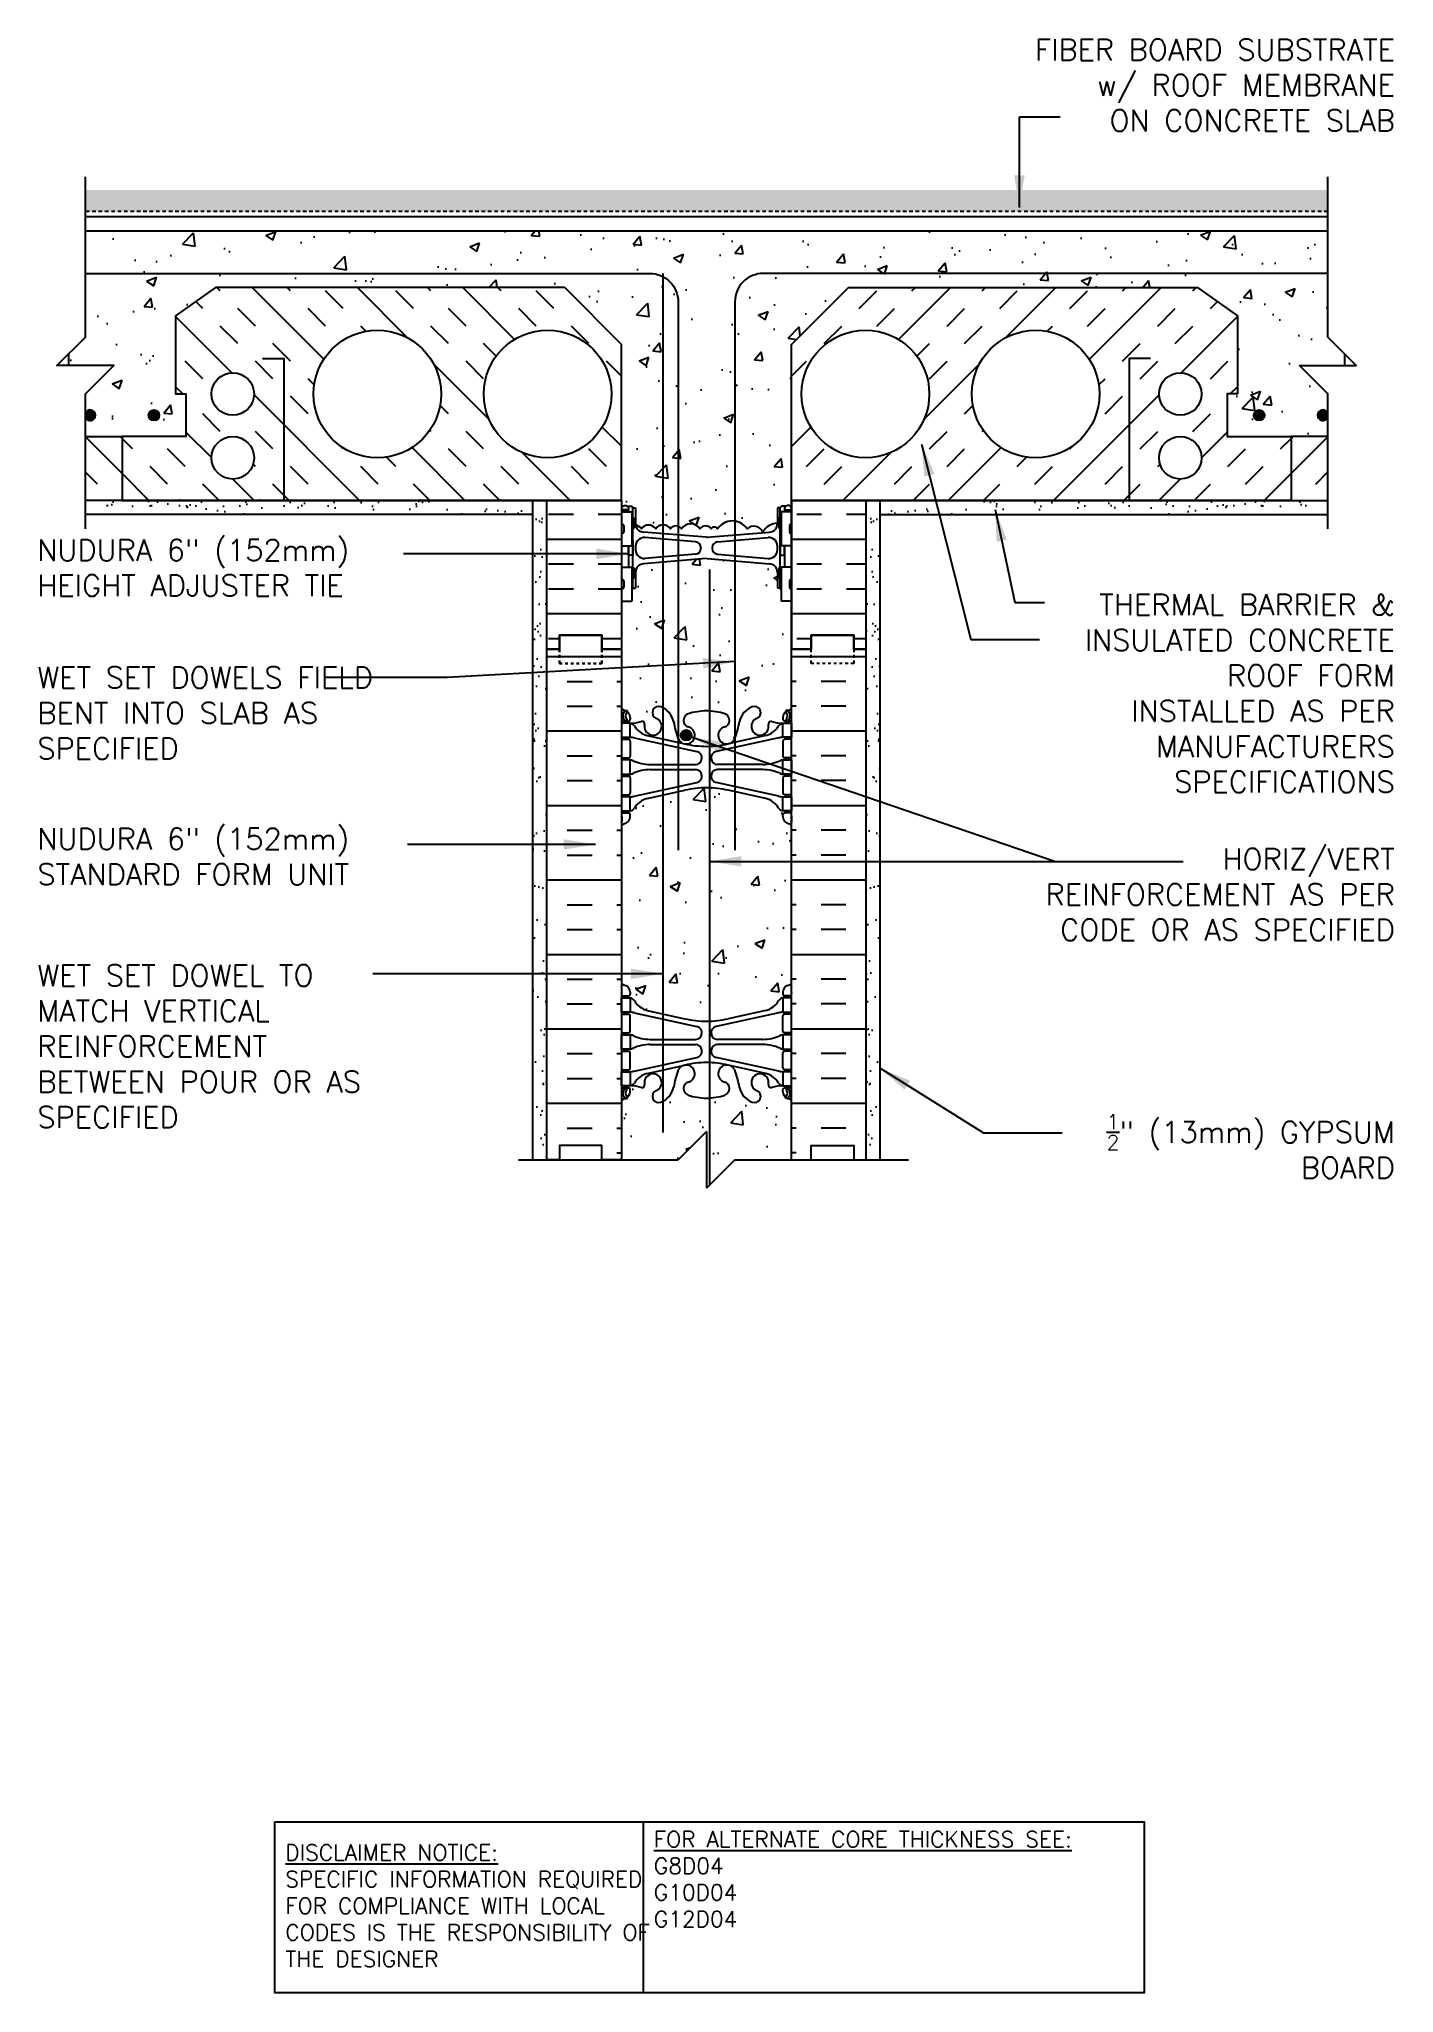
# Model space of a CAD drawing. Header units: inches. Extents: x 179.8 to 227.5, y 17 to 85.9.
import ezdxf

# ---------------------------------------------------------------- set-up
doc = ezdxf.new("R2010")
doc.units = ezdxf.units.IN
doc.header["$LTSCALE"] = 0.5
doc.header["$MEASUREMENT"] = 0
doc.linetypes.add('DASHED2', pattern=[0.375, 0.25, -0.125])
for name, color, linetype in [('HATCH', 12, 'Continuous'), ('line25', 2, 'Continuous'), ('LINE3', 3, 'Continuous'), ('LINE50', 5, 'Continuous'), ('LINE9', 9, 'Continuous'), ('TEXT', 4, 'Continuous'), ('Web_Edge', 9, 'Continuous')]:
    doc.layers.add(name, color=color, linetype=linetype)
doc.styles.add('DIM', font='romans.shx', dxfattribs={"width": 0.7})
doc.styles.add('ROMANS', font='romans.shx', dxfattribs={"height": 0.75})
doc.styles.get("Standard").update_dxf_attribs({"font": 'romans.shx', "height": 0.75})
doc.linetypes.add('STEEL', pattern='A,0.5,-0.2,["X",Standard,S=0.1,R=0,X=-0.1,Y=-0.05],-0.1', length=0.8)
doc.dimstyles.new('ext_12', dxfattribs={"dimscale": 12, "dimtxt": 0.09375, "dimasz": 0.09375, "dimexe": 0.09375, "dimexo": 0.0625, "dimgap": 0.0625, "dimtad": 1, "dimdec": 1, "dimzin": 3, "dimdsep": 46, "dimlunit": 4, "dimtxsty": 'DIM', "dimcen": 0.09, "dimdle": 0.09375, "dimclrt": 4, "dimadec": 0, "dimazin": 0, "dimtfac": 1, "dimtdec": 1, "dimtmove": 2, "dimatfit": 3, "dimfxl": 1, "dimfrac": 2, "dimtolj": 1, "dimtzin": 0, "dimarcsym": 0})
pattern_1 = [(45, (-70.339, -0.9595), (-1.856155, 1.856155), []), (45, (-70.9577, -0.3408), (-1.856155, 1.856155), [0.875, -0.875]), (45, (-71.5765, 0.278), (-1.856155, 1.856155), [0.875, -0.875])]
pattern_2 = [(135, (476.977, -0.9595), (1.856155, 1.856155), []), (135, (477.5957, -0.3408), (1.856155, 1.856155), [0.875, -0.875]), (135, (478.2144, 0.278), (1.856155, 1.856155), [0.875, -0.875])]

msp = doc.modelspace()

# ---------------------------------------------------------------- hatches: boundary and pattern name
at = {"layer": 'HATCH'}
h = msp.add_hatch(dxfattribs=at)
h.set_pattern_fill('GRAVEL', color=256, style=0)
h.set_pattern_definition([(228.0128, (0.72, 1), (-7.999998232, -9.000001342), [0.134536, -13.319088]), (184.9697, (0.63, 0.9), (12.0000010515, 0.999991307), [0.230868, -22.855925]), (132.5104, (0.4, 0.88), (9.999990718, -11.000008674), [0.162788, -16.116032]), (267.2737, (0.01, 0.63), (0.999996018, 20.000000295), [0.210238, -20.813558]), (292.8337, (0, 0.42), (-5.000009905, 11.999996412), [0.206155, -20.409373]), (357.2737, (0.08, 0.23), (-20.000000295, 0.999996018), [0.210238, -20.813558]), (37.6942, (0.29, 0.22), (-13.0000073456, -9.999990405), [0.278029, -27.524849]), (72.2553, (0.51, 0.39), (7.000010763, 21.999996231), [0.262488, -25.986321]), (121.4296, (0.59, 0.64), (-8.000008234, 12.9999950365), [0.21095, -20.884073]), (175.2364, (0.48, 0.82), (11.000000946, -0.999991533), [0.240832, -11.800763]), (222.3974, (0.24, 0.84), (-12.000007351, -10.999992082), [0.311448, -30.833375]), (138.8141, (1, 0.62), (-7.000002947, 5.999997313), [0.106301, -10.523844]), (171.4692, (0.92, 0.69), (12.999998285, -2.00000791), [0.202237, -20.021511]), (225, (0.72, 0.72), (-1e-16, -1.0000003), [0.141421, -1.272792]), (203.1986, (0.65, 0.84), (4.99999973, 2.000001325), [0.076158, -7.539615]), (291.8014, (0.58, 0.81), (-0.99999991, 3.00000027), [0.107703, -5.277462]), (30.9638, (0.62, 0.71), (2.99999802, 2.00000248), [0.174929, -5.656023]), (161.5651, (0.77, 0.8), (2.00000043, -0.9999984), [0.126491, -3.035787]), (16.3895, (0, 0.81), (10.000002198, 2.99999271), [0.1772, -17.542845]), (70.3462, (0.17, 0.86), (-3.999995247, -11.000002136), [0.148661, -14.717408]), (293.1986, (0.77, 1), (-2.000001325, 4.99999973), [0.152315, -7.463458]), (343.6105, (0.83, 0.86), (-10.000002198, 2.99999271), [0.1772, -17.542845]), (339.444, (0, 0.19), (-5.000001845, 1.999995996), [0.17088, -8.373124]), (294.7751, (0.16, 0.13), (-4.99999219, 11.000003422), [0.143178, -14.174643]), (66.8014, (0.78, 0), (2.000001325, 4.99999973), [0.152315, -7.463458]), (17.354, (0.84, 0.14), (-13.000002019, -3.999994502), [0.167631, -16.595424]), (69.444, (0.29, 0), (-1.999995996, -5.000001845), [0.08544, -8.458564]), (101.3099, (0.72, 0), (-0.99999763, 4.00000075), [0.05099, -5.048029]), (165.9638, (0.71, 0.05), (3.00000055, -0.99999806), [0.206155, -3.91695]), (186.009, (0.51, 0.1), (9.999999751, 0.999999317), [0.19105, -18.913923]), (303.6901, (0.62, 0.62), (-1.00000133, 1.99999956), [0.144222, -3.461329]), (353.1572, (0.7, 0.5), (16.9999993655, -2.000007998), [0.251794, -24.927563]), (60.9454, (0.95, 0.47), (-4.000000027, -7.000000385), [0.102956, -10.192674]), (90, (1, 0.56), (-1, 1), [0.06, -0.94]), (120.2564, (0.49, 0.13), (3.999994887, -7.000002456), [0.138924, -13.75352]), (48.0128, (0.42, 0.25), (7.999998232, 9.000001342), [0.269072, -13.184552]), (0, (0.6, 0.45), (1, 1), [0.26, -0.74]), (325.3048, (0.86, 0.45), (-9.999994259, 7.00000861), [0.158114, -15.653274]), (254.0546, (0.99, 0.36), (-0.99999989, -4.00000013), [0.145602, -7.134508]), (207.646, (0.95, 0.22), (-18.999995807, -10.000007713), [0.237065, -23.469474]), (175.4261, (0.74, 0.11), (-13.000000558, 0.999994801), [0.250799, -24.829074])])
h.paths.add_polyline_path([(225.215, 80.557), (181.423, 80.557), (181.423, 79.807), (225.215, 79.807)])
h = msp.add_hatch(dxfattribs=at)
h.set_pattern_fill('AR-CONC', color=256, scale=0.5)
h.paths.add_polyline_path([(206.319, 75.119), (208.319, 77.119), (220.628, 77.119), (222.032, 76.129), (222.032, 73.369), (221.672, 73.369), (221.672, 71.869), (223.922, 71.869), (225.215, 71.869), (225.215, 73.369), (224.215, 74.369), (225.812, 74.369), (225.812, 74.772), (225.215, 75.369), (225.215, 79.119), (181.423, 79.119), (181.423, 75.369), (180.826, 74.772), (180.826, 74.369), (182.423, 74.369), (181.423, 73.369), (181.423, 71.869), (182.716, 71.869), (184.966, 71.869), (184.966, 73.369), (184.606, 73.369), (184.606, 76.129), (186.01, 77.119), (198.319, 77.119), (200.319, 75.119), (200.319, 69.619), (200.319, 69.359), (200.399, 69.439), (200.489, 69.439), (200.519, 69.409), (200.669, 69.409, -0.414214), (200.719, 69.359), (200.819, 69.359), (200.819, 68.798, 0.045025), (200.824, 68.744, -0.204172), (201.027, 68.618, -0.520567), (201.528, 68.618, -0.520567), (202.05, 68.618, -0.520567), (202.432, 68.618, -0.520567), (203.086, 68.618, -0.520567), (203.482, 68.618, -0.520567), (203.703, 68.618, -0.520567), (204.753, 68.618, -0.520567), (205.304, 68.5, -0.257048), (205.819, 68.816), (205.819, 69.359), (205.919, 69.359, -0.414214), (205.969, 69.409), (206.119, 69.409), (206.149, 69.439), (206.239, 69.439), (206.319, 69.359), (206.319, 69.619)])
h.paths.add_polyline_path([(206.319, 66.064), (205.954, 66.064), (205.954, 66.471, -0.327813), (205.919, 66.519), (205.819, 66.519), (205.819, 67.08, 0.390098), (205.544, 67.379), (203.336, 67.563, 0.04154), (203.302, 67.563), (201.094, 67.379, 0.390098), (200.819, 67.08), (200.819, 66.519), (200.719, 66.519, -0.327813), (200.684, 66.471), (200.684, 66.064), (200.319, 66.064), (200.319, 64.369), (200.319, 62.28, 0.064398), (200.429, 62.214), (200.519, 62.214), (200.519, 62.173, -0.249069), (200.629, 61.966), (200.629, 61.898, -0.414214), (200.566, 61.836), (200.519, 61.836), (200.519, 61.766), (200.624, 61.766, 0.10046), (201.018, 61.823, -0.601435), (201.137, 61.718, 2.182095), (201.547, 61.931, -1), (201.711, 62.339, -0.24438), (202.159, 61.819, 0.053157), (202.325, 61.204, 0.223253), (202.525, 61.04), (202.545, 61.035, 0.955472), (202.683, 61.629, -0.735593), (202.67, 62.087, -0.082755), (203.319, 62.195, -0.082755), (203.968, 62.087, -0.735593), (203.955, 61.629, 0.955472), (204.093, 61.035), (204.113, 61.04, 0.223253), (204.313, 61.204, 0.053157), (204.479, 61.819, -0.24438), (204.927, 62.339, -1), (205.091, 61.931, 2.182095), (205.501, 61.718, -0.601435), (205.62, 61.823, 0.10046), (206.014, 61.766), (206.119, 61.766), (206.119, 61.836), (206.071, 61.836, -0.414214), (206.009, 61.898), (206.009, 61.966, -0.249069), (206.119, 62.173), (206.119, 62.214), (206.209, 62.214, 0.064398), (206.319, 62.28), (206.319, 64.369)])
h.paths.add_polyline_path([(203.119, 67.956, 0.390098), (202.936, 68.156), (201.144, 68.305, 0.438748), (200.819, 68.006), (200.819, 67.872, 0.438748), (201.144, 67.573), (202.936, 67.722, 0.390098), (203.119, 67.921)])
h.paths.add_polyline_path([(205.494, 68.305), (203.702, 68.156, 0.390098), (203.519, 67.956), (203.519, 67.921, 0.390098), (203.702, 67.722), (205.494, 67.573, 0.438748), (205.819, 67.872), (205.819, 68.006, 0.438748)])
h.paths.add_polyline_path([(206.319, 58.151, 0.082415), (206.176, 58.23, -0.317837), (206.009, 58.466), (206.009, 58.533, -0.414214), (206.071, 58.596), (206.119, 58.596), (206.119, 58.666), (206.014, 58.666, -0.188973), (205.858, 58.76, 0.196323), (205.409, 59.107), (204.087, 59.397, 0.057795), (203.319, 59.486, 0.057795), (202.551, 59.397), (201.229, 59.107, 0.196323), (200.78, 58.76, -0.188973), (200.624, 58.666), (200.519, 58.666), (200.519, 58.596), (200.566, 58.596, -0.414214), (200.629, 58.533), (200.629, 58.466, -0.317837), (200.462, 58.23, 0.082415), (200.319, 58.151), (200.319, 52.588, 0.082415), (200.462, 52.509, -0.317837), (200.629, 52.273), (200.629, 52.206, -0.414214), (200.566, 52.143), (200.519, 52.143), (200.519, 52.073), (200.624, 52.073, -0.188973), (200.78, 51.978, 0.196323), (201.229, 51.632), (202.551, 51.342, 0.057795), (203.319, 51.253, 0.057795), (204.087, 51.342), (205.409, 51.632, 0.196323), (205.858, 51.978, -0.188973), (206.014, 52.073), (206.119, 52.073), (206.119, 52.143), (206.071, 52.143, -0.414214), (206.009, 52.206), (206.009, 52.273, -0.317837), (206.176, 52.509, 0.082415), (206.319, 52.588)])
h.paths.add_polyline_path([(206.319, 48.458, 0.064398), (206.209, 48.524), (206.119, 48.524), (206.119, 48.566, -0.249069), (206.009, 48.773), (206.009, 48.841, -0.414214), (206.071, 48.903), (206.119, 48.903), (206.119, 48.973), (206.014, 48.973, 0.10046), (205.62, 48.916, -0.601435), (205.501, 49.021, 2.182095), (205.091, 48.808, -1), (204.927, 48.4, -0.24438), (204.479, 48.92, 0.053157), (204.313, 49.534, 0.223253), (204.113, 49.699), (204.093, 49.704, 0.955472), (203.955, 49.11, -0.735593), (203.968, 48.652, -0.082755), (203.319, 48.544, -0.082755), (202.67, 48.652, -0.735593), (202.683, 49.11, 0.955472), (202.545, 49.704), (202.525, 49.699, 0.223253), (202.325, 49.534, 0.053157), (202.159, 48.92, -0.24438), (201.711, 48.4, -1), (201.547, 48.808, 2.182095), (201.137, 49.021, -0.601435), (201.018, 48.916, 0.10046), (200.624, 48.973), (200.519, 48.973), (200.519, 48.903), (200.566, 48.903, -0.414214), (200.629, 48.841), (200.629, 48.773, -0.249069), (200.519, 48.566), (200.519, 48.524), (200.429, 48.524, 0.064398), (200.319, 48.458), (200.319, 46.369), (202.319, 46.369), (203.319, 47.369), (203.319, 45.369), (204.319, 46.369), (206.319, 46.369)])
h = msp.add_hatch(dxfattribs=at)
h.set_pattern_fill('INSUL', color=256, scale=7, angle=45, style=0)
h.set_pattern_definition(pattern_2)
h.paths.add_polyline_path([(187.369, 71.119, 1), (185.869, 71.119, 1)], flags=16)
edge = h.paths.add_edge_path()
edge.add_arc((186.619, 73.369), 0.75, 180, 540, ccw=False)
edge = h.paths.add_edge_path()
edge.add_arc((191.716, 73.369), 2.25, 180, 540, ccw=False)
edge = h.paths.add_edge_path()
edge.add_arc((197.716, 73.369), 2.25, 180, 540, ccw=False)
h.paths.add_polyline_path([(182.716, 71.869), (184.966, 71.869), (184.966, 73.369), (184.606, 73.369), (184.606, 76.129), (186.01, 77.119), (198.319, 77.119), (200.319, 75.119), (200.319, 69.619), (182.716, 69.619)])
h = msp.add_hatch(dxfattribs=at)
h.set_pattern_fill('INSUL', color=256, scale=7, angle=45, style=0)
h.set_pattern_definition(pattern_1)
h.paths.add_polyline_path([(219.269, 71.119, -1), (220.769, 71.119, -1)], flags=16)
edge = h.paths.add_edge_path()
edge.add_arc((220.019, 73.369), 0.75, 0, 360)
edge = h.paths.add_edge_path()
edge.add_arc((214.922, 73.369), 2.25, 0, 360)
edge = h.paths.add_edge_path()
edge.add_arc((208.922, 73.369), 2.25, 0, 360)
h.paths.add_polyline_path([(223.922, 71.869), (221.672, 71.869), (221.672, 73.369), (222.032, 73.369), (222.032, 76.129), (220.628, 77.119), (208.319, 77.119), (206.319, 75.119), (206.319, 69.619), (223.922, 69.619)])
h = msp.add_hatch(dxfattribs=at)
h.set_pattern_fill('INSUL', color=256, scale=7, angle=45, style=0)
h.set_pattern_definition(pattern_2)
h.paths.add_polyline_path([(182.716, 71.869), (181.423, 71.869), (181.423, 69.619), (182.716, 69.619)])
h = msp.add_hatch(dxfattribs=at)
h.set_pattern_fill('INSUL', color=256, scale=7, angle=45, style=0)
h.set_pattern_definition(pattern_1)
h.paths.add_polyline_path([(223.922, 69.619), (225.215, 69.619), (225.215, 71.869), (223.922, 71.869)])
h = msp.add_hatch(dxfattribs=at)
h.set_pattern_fill('AR-SAND', color=256, scale=0.5, style=0)
h.set_pattern_definition([(142.5, (398.6161, -64.8724), (0.0314967, 0.963412), [0, -0.76, 0, -0.85, 0, -0.8125]), (172.5, (398.6161, -64.8724), (-0.8848884, 1.411073), [0, -0.41, 0, -0.685, 0, -0.2625]), (212.5, (399.2311, -64.8724), (-1.557071, 0.0028295), [0, -0.25, 0, -0.9, 0, -1.175]), (222.5, (399.2311, -64.8724), (-1.503063, 0.438838), [0, -0.125, 0, -0.59, 0, -0.675])])
h.paths.add_polyline_path([(193.694, 69.619), (193.694, 69.494, 0.414214), (193.819, 69.369), (196.944, 69.369, -0.131652), (197.194, 69.302), (197.194, 69.119), (181.423, 69.119), (181.423, 69.619)])
h = msp.add_hatch(dxfattribs=at)
h.set_pattern_fill('AR-SAND', color=256, scale=0.5, style=0)
h.set_pattern_definition([(142.5, (395.4517, -63.2904), (0.0314967, 0.963412), [0, -0.76, 0, -0.85, 0, -0.8125]), (172.5, (395.4517, -63.2904), (-0.8848884, 1.411073), [0, -0.41, 0, -0.685, 0, -0.2625]), (212.5, (396.0667, -63.2904), (-1.557071, 0.0028295), [0, -0.25, 0, -0.9, 0, -1.175]), (222.5, (396.0667, -63.2904), (-1.503063, 0.438838), [0, -0.125, 0, -0.59, 0, -0.675])])
edge = h.paths.add_edge_path()
edge.add_arc((197.444, 71.516), 1.913, 262.49238, 277.50762)
edge.add_line((197.694, 69.619), (197.694, 66.619))
edge.add_line((197.694, 66.619), (197.694, 66.321))
edge.add_line((197.694, 66.321), (197.694, 66.119))
edge.add_line((197.694, 66.119), (197.694, 64.369))
edge.add_line((197.694, 64.369), (197.694, 46.369))
edge.add_line((197.694, 46.369), (197.194, 46.369))
edge.add_line((197.194, 46.369), (197.194, 69.619))
h = msp.add_hatch(dxfattribs=at)
h.set_pattern_fill('INSUL', color=256, scale=7, style=0)
h.paths.add_polyline_path([(208.944, 69.619), (206.319, 69.619), (206.319, 64.369), (207.006, 64.369), (207.006, 64.869), (208.506, 64.869), (208.506, 64.369), (208.944, 64.369)])
h.paths.add_polyline_path([(200.319, 69.619), (197.694, 69.619), (197.694, 64.369), (198.131, 64.369), (198.131, 64.869), (199.631, 64.869), (199.631, 64.369), (200.319, 64.369)])
h = msp.add_hatch(dxfattribs=at)
h.set_pattern_fill('AR-SAND', color=256, scale=0.5, style=0)
h.set_pattern_definition([(37.5, (11.18624, -63.2904), (-0.0314967, 0.963412), [0, -0.76, 0, -0.85, 0, -0.8125]), (7.5, (11.1862, -63.2904), (0.8848884, 1.411073), [0, -0.41, 0, -0.685, 0, -0.2625]), (327.5, (10.5712, -63.2904), (1.557071, 0.0028295), [0, -0.25, 0, -0.9, 0, -1.175]), (317.5, (10.5712, -63.2904), (1.503063, 0.438838), [0, -0.125, 0, -0.59, 0, -0.675])])
edge = h.paths.add_edge_path()
edge.add_arc((209.194, 71.832), 2.226, 263.55224, 276.44776, ccw=False)
edge.add_line((208.944, 69.619), (208.944, 66.619))
edge.add_line((208.944, 66.619), (208.944, 66.36))
edge.add_line((208.944, 66.36), (208.944, 66.119))
edge.add_line((208.944, 66.119), (208.944, 64.369))
edge.add_line((208.944, 64.369), (208.944, 46.369))
edge.add_line((208.944, 46.369), (209.444, 46.369))
edge.add_line((209.444, 46.369), (209.444, 69.619))
h = msp.add_hatch(dxfattribs=at)
h.set_pattern_fill('AR-SAND', color=256, scale=0.5, style=0)
h.set_pattern_definition([(37.5, (8.02184, -64.8724), (-0.0314967, 0.963412), [0, -0.76, 0, -0.85, 0, -0.8125]), (7.5, (8.0218, -64.8724), (0.8848884, 1.411073), [0, -0.41, 0, -0.685, 0, -0.2625]), (327.5, (7.4068, -64.8724), (1.557071, 0.0028295), [0, -0.25, 0, -0.9, 0, -1.175]), (317.5, (7.4068, -64.8724), (1.503063, 0.438838), [0, -0.125, 0, -0.59, 0, -0.675])])
h.paths.add_polyline_path([(212.944, 69.619), (212.944, 69.494, -0.414214), (212.819, 69.369), (209.694, 69.369, 0.131652), (209.444, 69.302), (209.444, 69.119), (225.215, 69.119), (225.215, 69.619)])
h = msp.add_hatch(dxfattribs=at)
h.set_pattern_fill('INSUL', color=256, scale=7, style=0)
h.set_pattern_definition([(0, (-2725.8426, -350.64), (0, 2.625), []), (0, (-2725.8426, -349.765), (0, 2.625), [0.875, -0.875]), (0, (-2725.8426, -348.89), (0, 2.625), [0.875, -0.875])])
h.paths.add_polyline_path([(197.694, 46.369), (198.131, 46.369), (198.131, 46.869), (199.631, 46.869), (199.631, 46.369), (200.319, 46.369), (200.319, 64.369), (199.631, 64.369), (199.631, 64.869), (198.131, 64.869), (198.131, 64.369), (197.694, 64.369)])
h = msp.add_hatch(dxfattribs=at)
h.set_pattern_fill('INSUL', color=256, scale=7, style=0)
h.set_pattern_definition([(180, (3132.4806, -350.64), (0, 2.625), []), (180, (3132.4806, -349.765), (0, 2.625), [0.875, -0.875]), (180, (3132.4806, -348.89), (0, 2.625), [0.875, -0.875])])
h.paths.add_polyline_path([(208.944, 46.369), (208.506, 46.369), (208.506, 46.869), (207.006, 46.869), (207.006, 46.369), (206.319, 46.369), (206.319, 64.369), (207.006, 64.369), (207.006, 64.869), (208.506, 64.869), (208.506, 64.369), (208.944, 64.369)])
at = {"layer": 'LINE3'}
for points in [[(181.423, 72.535, 4.219488), (181.423, 72.704)], [(184.028, 72.619, 1), (183.653, 72.619, 1)], [(222.985, 72.619, 1), (222.61, 72.619, 1)], [(225.215, 72.704, 4.219488), (225.215, 72.535)], [(202.788, 61.335, 1), (202.413, 61.335, 1)]]:
    msp.add_hatch(color=256, dxfattribs=at).paths.add_polyline_path(points)

# ---------------------------------------------------------------- linework, layer by layer
at = {"layer": 'HATCH'}
for p, q in [((183.973, 72.759), (183.973, 72.759)), ((222.665, 72.759), (222.665, 72.759)), ((184.76, 69.619), (184.734, 69.646)), ((187.589, 69.619), (187.562, 69.646)), ((193.245, 69.619), (193.219, 69.646)), ((196.074, 69.619), (196.048, 69.646)), ((210.564, 69.619), (210.59, 69.646)), ((213.393, 69.619), (213.419, 69.646)), ((219.049, 69.619), (219.076, 69.646)), ((221.878, 69.619), (221.904, 69.646))]:
    msp.add_line(p, q, dxfattribs=at)
msp.add_lwpolyline([(205.819, 68.816, 0.257048), (205.304, 68.5, 0.520567), (204.753, 68.618, 0.520567), (203.703, 68.618, 0.520567), (203.482, 68.618, 0.520567), (203.086, 68.618, 0.520567), (202.432, 68.618, 0.520567), (202.05, 68.618, 0.520567), (201.528, 68.618, 0.520567), (201.027, 68.618, 0.204172), (200.824, 68.744, 0.204172)], format="xyb", dxfattribs=at)
at = {"layer": 'line25'}
for p, q in [((181.423, 79.119), (225.215, 79.119)), ((200.319, 69.619), (181.423, 69.619)), ((200.319, 69.619), (200.319, 64.369)), ((206.319, 69.619), (225.215, 69.619)), ((206.319, 69.619), (206.319, 64.369)), ((200.319, 69.214), (200.684, 69.214)), ((200.684, 69.214), (200.684, 68.014)), ((205.954, 69.214), (205.954, 68.014)), ((206.319, 69.214), (205.954, 69.214)), ((200.319, 68.014), (200.684, 68.014)), ((206.319, 68.014), (205.954, 68.014)), ((200.319, 67.264), (200.684, 67.264)), ((200.684, 67.264), (200.684, 66.064)), ((206.319, 67.264), (205.954, 67.264)), ((205.954, 67.264), (205.954, 66.064)), ((200.319, 66.064), (200.684, 66.064)), ((206.319, 66.064), (205.954, 66.064)), ((200.319, 64.369), (200.319, 46.369)), ((206.319, 46.369), (206.319, 64.369))]:
    msp.add_line(p, q, dxfattribs=at)
for points in [[(200.319, 69.619), (200.319, 75.119), (198.319, 77.119), (186.01, 77.119), (184.606, 76.129), (184.606, 73.369), (184.966, 73.369), (184.966, 71.869), (182.716, 71.869), (182.716, 69.619), (200.319, 69.619)], [(206.319, 69.619), (206.319, 75.119), (208.319, 77.119), (220.628, 77.119), (222.032, 76.129), (222.032, 73.369), (221.672, 73.369), (221.672, 71.869), (223.922, 71.869), (223.922, 69.619), (206.319, 69.619)], [(180.826, 74.772), (180.826, 74.369)], [(225.812, 74.772), (225.812, 74.369)], [(181.423, 71.869), (182.716, 71.869), (182.716, 69.619), (181.423, 69.619)], [(225.215, 71.869), (223.922, 71.869), (223.922, 69.619), (225.215, 69.619)]]:
    msp.add_lwpolyline(points, dxfattribs=at)
at = {"layer": 'LINE3', "linetype": 'STEEL'}
for p, q in [((181.423, 77.619), (196.819, 77.619)), ((225.215, 77.619), (209.819, 77.619))]:
    msp.add_line(p, q, dxfattribs=at)
at = {"layer": 'LINE3'}
for p, q in [((201.776, 77.619), (201.776, 47.326)), ((203.419, 67.18), (203.419, 45.469))]:
    msp.add_line(p, q, dxfattribs=at)
for points in [[(196.819, 77.619), (201.319, 77.619, -0.414214), (202.319, 76.619), (202.319, 57.282)], [(209.819, 77.619), (205.319, 77.619, 0.414214), (204.319, 76.619), (204.319, 57.282)]]:
    msp.add_lwpolyline(points, format="xyb", dxfattribs=at)
for centre in [(183.841, 72.619), (222.797, 72.619), (202.601, 61.335)]:
    msp.add_circle(centre, 0.188, dxfattribs=at)
for centre, start, end in [((181.591, 72.619), 206.66571, 153.33429), ((225.047, 72.619), 26.66571, 333.33429)]:
    msp.add_arc(centre, 0.188, start, end, dxfattribs=at)
at = {"layer": 'LINE50', "color": 9, "linetype": 'DASHED2'}
msp.add_line((225.215, 79.807), (181.423, 79.807), dxfattribs=at)
at = {"layer": 'LINE50'}
for p, q in [((197.694, 64.369), (197.694, 69.619)), ((208.944, 64.369), (208.944, 69.619)), ((197.694, 55.369), (197.694, 64.369)), ((197.694, 46.369), (197.694, 64.369)), ((208.944, 46.369), (208.944, 64.369))]:
    msp.add_line(p, q, dxfattribs=at)
for points in [[(200.319, 64.369), (199.631, 64.369), (199.631, 64.869), (198.131, 64.869), (198.131, 64.369), (197.694, 64.369)], [(197.694, 64.369), (198.131, 64.369), (198.131, 64.869), (199.631, 64.869), (199.631, 64.369), (200.319, 64.369)], [(206.319, 64.369), (207.006, 64.369), (207.006, 64.869), (208.506, 64.869), (208.506, 64.369), (208.944, 64.369)], [(208.944, 64.369), (208.506, 64.369), (208.506, 64.869), (207.006, 64.869), (207.006, 64.369), (206.319, 64.369)], [(200.319, 46.369), (199.631, 46.369), (199.631, 46.869), (198.131, 46.869), (198.131, 46.369), (197.694, 46.369)], [(206.319, 46.369), (207.006, 46.369), (207.006, 46.869), (208.506, 46.869), (208.506, 46.369), (208.944, 46.369)]]:
    msp.add_lwpolyline(points, dxfattribs=at)
at = {"layer": 'LINE9'}
for p, q in [((197.194, 46.369), (197.194, 69.619)), ((209.444, 46.369), (209.444, 69.619)), ((197.194, 69.119), (181.423, 69.119)), ((200.319, 69.359), (200.399, 69.439)), ((200.399, 69.439), (200.489, 69.439)), ((200.569, 69.359), (200.489, 69.439)), ((200.519, 69.409), (200.669, 69.409)), ((200.569, 69.409), (200.669, 69.409)), ((200.569, 69.359), (200.569, 69.214)), ((200.719, 69.359), (200.819, 69.359)), ((200.719, 66.519), (200.719, 69.359)), ((200.719, 69.339), (200.719, 69.339)), ((200.719, 68.989), (200.769, 68.989)), ((200.769, 68.989), (200.769, 68.639)), ((200.819, 69.359), (200.819, 68.798)), ((205.819, 69.359), (205.819, 68.798)), ((205.919, 69.359), (205.819, 69.359)), ((205.919, 68.989), (205.869, 68.989)), ((205.869, 68.989), (205.869, 68.639)), ((205.919, 66.519), (205.919, 69.359)), ((205.919, 69.339), (205.919, 69.339)), ((206.069, 69.409), (205.969, 69.409)), ((206.119, 69.409), (205.969, 69.409)), ((206.069, 69.359), (206.149, 69.439)), ((206.069, 69.359), (206.069, 69.214)), ((206.239, 69.439), (206.149, 69.439)), ((206.319, 69.359), (206.239, 69.439)), ((209.444, 69.119), (225.215, 69.119)), ((200.319, 68.724), (200.319, 68.504)), ((200.319, 68.669), (200.319, 68.669)), ((200.319, 68.559), (200.319, 68.559)), ((200.359, 68.764), (200.359, 68.764)), ((200.359, 68.464), (200.359, 68.464)), ((200.399, 68.724), (200.399, 68.504)), ((200.719, 68.639), (200.769, 68.639)), ((203.302, 68.315), (201.094, 68.499)), ((202.936, 68.156), (201.144, 68.305)), ((203.336, 68.315), (205.544, 68.499)), ((203.702, 68.156), (205.494, 68.305)), ((205.919, 68.639), (205.869, 68.639)), ((206.239, 68.724), (206.239, 68.504)), ((206.239, 68.669), (206.239, 68.669)), ((206.239, 68.559), (206.239, 68.559)), ((206.279, 68.764), (206.279, 68.764)), ((206.279, 68.464), (206.279, 68.464)), ((206.319, 68.724), (206.319, 68.504)), ((200.569, 68.014), (200.569, 67.264)), ((200.819, 68.006), (200.819, 67.872)), ((203.302, 67.563), (201.094, 67.379)), ((202.936, 67.722), (201.144, 67.573)), ((203.119, 67.956), (203.119, 67.921)), ((203.336, 67.563), (205.544, 67.379)), ((203.519, 67.956), (203.519, 67.921)), ((203.702, 67.722), (205.494, 67.573)), ((205.819, 67.872), (205.819, 68.006)), ((206.069, 68.014), (206.069, 67.264)), ((200.719, 67.239), (200.769, 67.239)), ((200.719, 66.889), (200.769, 66.889)), ((200.769, 67.239), (200.769, 66.889)), ((200.819, 67.08), (200.819, 66.519)), ((205.819, 67.08), (205.819, 66.519)), ((205.869, 67.239), (205.869, 66.889)), ((205.919, 67.239), (205.869, 67.239)), ((205.919, 66.889), (205.869, 66.889)), ((200.319, 66.774), (200.319, 66.554)), ((200.319, 66.719), (200.319, 66.719)), ((200.319, 66.609), (200.319, 66.609)), ((200.359, 66.814), (200.359, 66.814)), ((200.359, 66.514), (200.359, 66.514)), ((200.399, 66.774), (200.399, 66.554)), ((200.719, 66.519), (200.819, 66.519)), ((205.919, 66.519), (205.819, 66.519)), ((206.239, 66.774), (206.239, 66.554)), ((206.239, 66.719), (206.239, 66.719)), ((206.239, 66.609), (206.239, 66.609)), ((206.279, 66.814), (206.279, 66.814)), ((206.279, 66.514), (206.279, 66.514)), ((206.319, 66.774), (206.319, 66.554)), ((203.319, 47.369), (202.319, 46.369)), ((203.319, 47.369), (203.319, 45.369)), ((196.694, 46.369), (202.319, 46.369)), ((204.319, 46.369), (203.319, 45.369)), ((204.319, 46.369), (210.444, 46.369))]:
    msp.add_line(p, q, dxfattribs=at)
for points in [[(181.423, 68.619), (181.423, 73.369), (182.423, 74.369), (180.423, 74.369), (181.423, 75.369), (181.423, 81.031)], [(225.215, 68.619), (225.215, 73.369), (224.215, 74.369), (226.215, 74.369), (225.215, 75.369), (225.215, 81.031)], [(225.215, 79.619), (181.423, 79.619)], [(187.667, 74.619), (188.417, 74.619), (188.417, 69.619)], [(218.971, 74.619), (218.221, 74.619), (218.221, 69.619)], [(200.519, 69.214), (200.519, 69.289), (200.369, 69.289), (200.369, 69.214)], [(200.479, 69.214), (200.479, 69.289), (200.409, 69.289), (200.409, 69.214)], [(200.684, 68.939), (200.719, 68.939), (200.719, 68.689), (200.684, 68.689)], [(205.954, 68.939), (205.919, 68.939), (205.919, 68.689), (205.954, 68.689)], [(206.119, 69.214), (206.119, 69.289), (206.269, 69.289), (206.269, 69.214)], [(206.159, 69.214), (206.159, 69.289), (206.229, 69.289), (206.229, 69.214)], [(200.684, 68.189), (200.719, 68.189), (200.719, 67.689), (200.569, 67.689), (200.569, 68.014)], [(205.954, 68.189), (205.919, 68.189), (205.919, 67.689), (206.069, 67.689), (206.069, 68.014)], [(200.684, 66.939), (200.719, 66.939), (200.719, 67.189), (200.684, 67.189)], [(205.954, 66.939), (205.919, 66.939), (205.919, 67.189), (205.954, 67.189)]]:
    msp.add_lwpolyline(points, dxfattribs=at)
at = {"layer": 'LINE9', "linetype": 'DASHED2', "ltscale": 0.15}
for points in [[(199.631, 64.369), (199.631, 64.369), (199.631, 63.869), (198.131, 63.869), (198.131, 64.369), (198.131, 64.369)], [(198.131, 64.369), (198.131, 64.369), (198.131, 63.869), (199.631, 63.869), (199.631, 64.369), (199.631, 64.369)], [(208.506, 64.369), (208.506, 64.369), (208.506, 63.869), (207.006, 63.869), (207.006, 64.369), (207.006, 64.369)], [(208.506, 64.369), (208.506, 64.369), (208.506, 63.869), (207.006, 63.869), (207.006, 64.369), (207.006, 64.369)]]:
    msp.add_lwpolyline(points, dxfattribs=at)
at = {"layer": 'LINE9'}
for centre, radius in [((191.716, 73.369), 2.25), ((197.716, 73.369), 2.25), ((208.922, 73.369), 2.25), ((214.922, 73.369), 2.25), ((186.619, 73.369), 0.75), ((220.019, 73.369), 0.75), ((186.619, 71.119), 0.75), ((220.019, 71.119), 0.75)]:
    msp.add_circle(centre, radius, dxfattribs=at)
for centre, radius, start, end in [((200.669, 69.359), 0.05, 0, 90), ((205.969, 69.359), 0.05, 90, 180), ((200.359, 68.724), 0.04, 90, 180), ((200.359, 68.504), 0.04, 180, 270), ((200.359, 68.724), 0.04, 0, 90), ((200.359, 68.504), 0.04, 270, 0), ((201.119, 68.798), 0.3, 180, 265.24257), ((201.119, 68.006), 0.3, 85.24257, 180), ((203.319, 68.515), 0.2, 265.24257, 274.75743), ((205.519, 68.006), 0.3, 0, 94.75743), ((205.519, 68.798), 0.3, 274.75743, 0), ((206.279, 68.724), 0.04, 90, 180), ((206.279, 68.504), 0.04, 180, 270), ((206.279, 68.724), 0.04, 0, 90), ((206.279, 68.504), 0.04, 270, 0), ((201.119, 67.872), 0.3, 180, 274.75743), ((202.919, 67.956), 0.2, 0, 85.24257), ((202.919, 67.921), 0.2, 274.75743, 0), ((203.319, 67.363), 0.2, 85.24257, 94.75743), ((203.719, 67.956), 0.2, 94.75743, 180), ((203.719, 67.921), 0.2, 180, 265.24257), ((205.519, 67.872), 0.3, 265.24257, 0), ((201.119, 67.08), 0.3, 94.75743, 180), ((205.519, 67.08), 0.3, 0, 85.24257), ((200.359, 66.774), 0.04, 90, 180), ((200.359, 66.554), 0.04, 180, 270), ((200.359, 66.774), 0.04, 0, 90), ((200.359, 66.554), 0.04, 270, 0), ((200.669, 66.519), 0.05, 287.40071, 0), ((205.969, 66.519), 0.05, 180, 252.59933), ((206.279, 66.774), 0.04, 90, 180), ((206.279, 66.554), 0.04, 180, 270), ((206.279, 66.774), 0.04, 0, 90), ((206.279, 66.554), 0.04, 270, 0)]:
    msp.add_arc(centre, radius, start, end, dxfattribs=at)
at = {"layer": 'TEXT'}
msp.add_line((206.319, 64.369), (206.319, 69.619), dxfattribs=at)
msp.add_lwpolyline([(188.106, 23.03), (201.089, 23.03), (201.089, 16.992), (188.106, 16.992)], close=True, dxfattribs=at)
msp.add_lwpolyline([(201.089, 23.03), (218.75, 23.03), (218.75, 16.992), (201.089, 16.992)], dxfattribs=at)
at = {"layer": 'Web_Edge'}
for p, q in [((200.429, 62.214), (200.519, 62.214)), ((200.519, 62.214), (200.519, 62.173)), ((206.209, 62.214), (206.119, 62.214)), ((206.119, 62.214), (206.119, 62.173)), ((200.319, 61.936), (200.361, 61.936)), ((200.319, 61.836), (200.566, 61.836)), ((200.429, 61.836), (200.429, 61.766)), ((200.519, 61.836), (200.519, 61.766)), ((200.629, 61.966), (200.629, 61.898)), ((201.229, 61.324), (202.551, 61.034)), ((205.409, 61.324), (204.087, 61.034)), ((206.009, 61.966), (206.009, 61.898)), ((206.319, 61.836), (206.071, 61.836)), ((206.119, 61.836), (206.119, 61.766)), ((206.209, 61.836), (206.209, 61.766)), ((206.319, 61.936), (206.277, 61.936)), ((200.319, 61.196), (200.566, 61.196)), ((200.429, 61.266), (200.429, 61.196)), ((200.519, 61.266), (200.519, 61.196)), ((200.629, 61.133), (200.629, 60.598)), ((200.768, 61.242), (202.979, 60.76)), ((205.87, 61.242), (203.659, 60.76)), ((206.009, 61.133), (206.009, 60.598)), ((206.319, 61.196), (206.071, 61.196)), ((206.119, 61.266), (206.119, 61.196)), ((206.209, 61.266), (206.209, 61.196)), ((200.319, 60.536), (200.566, 60.536)), ((200.429, 60.536), (200.429, 60.466)), ((200.429, 59.966), (200.429, 59.896)), ((200.519, 60.536), (200.519, 60.466)), ((200.519, 59.966), (200.519, 59.896)), ((201.334, 60.306), (202.93, 60.306)), ((201.334, 60.126), (202.93, 60.126)), ((205.304, 60.306), (203.708, 60.306)), ((205.304, 60.126), (203.708, 60.126)), ((206.319, 60.536), (206.071, 60.536)), ((206.119, 60.536), (206.119, 60.466)), ((206.119, 59.966), (206.119, 59.896)), ((206.209, 60.536), (206.209, 60.466)), ((206.209, 59.966), (206.209, 59.896)), ((200.319, 59.896), (200.566, 59.896)), ((200.629, 59.833), (200.629, 59.298)), ((200.768, 59.189), (202.979, 59.671)), ((201.229, 59.107), (202.551, 59.397)), ((205.87, 59.189), (203.659, 59.671)), ((205.409, 59.107), (204.087, 59.397)), ((206.009, 59.833), (206.009, 59.298)), ((206.319, 59.896), (206.071, 59.896)), ((200.319, 59.236), (200.566, 59.236)), ((200.319, 58.596), (200.566, 58.596)), ((200.429, 59.236), (200.429, 59.166)), ((200.429, 58.666), (200.429, 58.596)), ((200.519, 59.236), (200.519, 59.166)), ((200.519, 58.666), (200.519, 58.596)), ((206.319, 59.236), (206.071, 59.236)), ((206.319, 58.596), (206.071, 58.596)), ((206.119, 59.236), (206.119, 59.166)), ((206.119, 58.666), (206.119, 58.596)), ((206.209, 59.236), (206.209, 59.166)), ((206.209, 58.666), (206.209, 58.596)), ((200.329, 58.476), (200.329, 58.29)), ((200.629, 58.466), (200.629, 58.533)), ((206.009, 58.466), (206.009, 58.533)), ((206.309, 58.476), (206.309, 58.29)), ((200.329, 52.263), (200.329, 52.449)), ((206.309, 52.263), (206.309, 52.449)), ((200.319, 52.143), (200.566, 52.143)), ((200.429, 52.073), (200.429, 52.143)), ((200.519, 52.073), (200.519, 52.143)), ((200.629, 52.273), (200.629, 52.206)), ((206.009, 52.273), (206.009, 52.206)), ((206.319, 52.143), (206.071, 52.143)), ((206.119, 52.073), (206.119, 52.143)), ((206.209, 52.073), (206.209, 52.143)), ((200.319, 51.503), (200.566, 51.503)), ((200.429, 51.503), (200.429, 51.573)), ((200.519, 51.503), (200.519, 51.573)), ((200.629, 50.906), (200.629, 51.441)), ((200.768, 51.549), (202.979, 51.068)), ((201.229, 51.632), (202.551, 51.342)), ((205.87, 51.549), (203.659, 51.068)), ((205.409, 51.632), (204.087, 51.342)), ((206.009, 50.906), (206.009, 51.441)), ((206.319, 51.503), (206.071, 51.503)), ((206.119, 51.503), (206.119, 51.573)), ((206.209, 51.503), (206.209, 51.573)), ((200.319, 50.843), (200.566, 50.843)), ((200.429, 50.773), (200.429, 50.843)), ((200.519, 50.773), (200.519, 50.843)), ((201.334, 50.613), (202.93, 50.613)), ((201.334, 50.433), (202.93, 50.433)), ((205.304, 50.613), (203.708, 50.613)), ((205.304, 50.433), (203.708, 50.433)), ((206.319, 50.843), (206.071, 50.843)), ((206.119, 50.773), (206.119, 50.843)), ((206.209, 50.773), (206.209, 50.843)), ((200.319, 50.203), (200.566, 50.203)), ((200.429, 50.203), (200.429, 50.273)), ((200.519, 50.203), (200.519, 50.273)), ((200.629, 49.606), (200.629, 50.141)), ((200.768, 49.497), (202.979, 49.979)), ((201.229, 49.414), (202.551, 49.705)), ((205.87, 49.497), (203.659, 49.979)), ((205.409, 49.414), (204.087, 49.705)), ((206.009, 49.606), (206.009, 50.141)), ((206.319, 50.203), (206.071, 50.203)), ((206.119, 50.203), (206.119, 50.273)), ((206.209, 50.203), (206.209, 50.273)), ((200.319, 49.543), (200.566, 49.543)), ((200.429, 49.473), (200.429, 49.543)), ((200.429, 48.903), (200.429, 48.973)), ((200.519, 49.473), (200.519, 49.543)), ((200.519, 48.903), (200.519, 48.973)), ((206.319, 49.543), (206.071, 49.543)), ((206.119, 49.473), (206.119, 49.543)), ((206.119, 48.903), (206.119, 48.973)), ((206.209, 49.473), (206.209, 49.543)), ((206.209, 48.903), (206.209, 48.973)), ((200.319, 48.903), (200.566, 48.903)), ((200.319, 48.803), (200.361, 48.803)), ((200.429, 48.524), (200.519, 48.524)), ((200.519, 48.524), (200.519, 48.566)), ((200.629, 48.773), (200.629, 48.841)), ((206.009, 48.773), (206.009, 48.841)), ((206.319, 48.903), (206.071, 48.903)), ((206.119, 48.524), (206.119, 48.566)), ((206.209, 48.524), (206.119, 48.524)), ((206.319, 48.803), (206.277, 48.803))]:
    msp.add_line(p, q, dxfattribs=at)
for points in [[(200.324, 61.266), (200.624, 61.266), (200.624, 61.766), (200.324, 61.766)], [(206.314, 61.266), (206.014, 61.266), (206.014, 61.766), (206.314, 61.766)], [(200.324, 59.966), (200.624, 59.966), (200.624, 60.466), (200.324, 60.466)], [(206.314, 59.966), (206.014, 59.966), (206.014, 60.466), (206.314, 60.466)], [(200.324, 58.666), (200.624, 58.666), (200.624, 59.166), (200.324, 59.166)], [(206.314, 58.666), (206.014, 58.666), (206.014, 59.166), (206.314, 59.166)], [(200.324, 52.073), (200.624, 52.073), (200.624, 51.573), (200.324, 51.573)], [(206.314, 52.073), (206.014, 52.073), (206.014, 51.573), (206.314, 51.573)], [(200.324, 50.773), (200.624, 50.773), (200.624, 50.273), (200.324, 50.273)], [(206.314, 50.773), (206.014, 50.773), (206.014, 50.273), (206.314, 50.273)], [(200.324, 49.473), (200.624, 49.473), (200.624, 48.973), (200.324, 48.973)], [(206.314, 49.473), (206.014, 49.473), (206.014, 48.973), (206.314, 48.973)]]:
    msp.add_lwpolyline(points, close=True, dxfattribs=at)
for centre, radius, start, end in [((200.629, 62.673), 0.5, 231.68334, 250.52878), ((200.629, 62.673), 0.6, 238.89067, 245.07477), ((200.623, 62.02), 0.25, 140.11451, 222.46087), ((200.368, 62.11), 0.02, 340.7916, 65.07477), ((200.465, 62.151), 0.045, 319.1879, 141.448), ((200.379, 61.966), 0.25, 0, 70.52878), ((200.623, 62.02), 0.16, 140.00008, 222.46087), ((201.629, 62.135), 0.22, 68.19625, 248.19625), ((201.434, 61.648), 0.745, 13.26522, 68.19625), ((202.748, 61.86), 0.24, 108.92296, 254.27465), ((203.319, 60.195), 2, 90, 108.92296), ((203.319, 60.195), 2, 71.07704, 90), ((203.89, 61.86), 0.24, 285.72535, 71.07704), ((205.204, 61.648), 0.745, 111.80375, 166.73478), ((205.009, 62.135), 0.22, 291.80375, 111.80375), ((206.259, 61.966), 0.25, 109.47122, 180), ((206.173, 62.151), 0.045, 38.552, 220.8121), ((206.015, 62.02), 0.16, 317.53913, 39.99992), ((206.009, 62.673), 0.5, 289.47122, 308.31666), ((206.015, 62.02), 0.25, 317.53913, 39.88549), ((206.27, 62.11), 0.02, 114.92523, 199.2084), ((206.009, 62.673), 0.6, 294.92523, 301.10933), ((200.361, 61.956), 0.02, 270, 14.15407), ((200.471, 61.882), 0.045, 222.46087, 42.46087), ((200.566, 61.898), 0.0625, 270, 0), ((200.68, 62.764), 1, 266.78787, 289.9067), ((200.581, 61.519), 0.25, 37.27766, 80.0823), ((201.428, 62.048), 0.75, 210.15498, 254.58381), ((201.05, 61.739), 0.09, 346.67951, 108.86514), ((201.434, 61.648), 0.305, 166.67951, 68.19625), ((205.122, 62.289), 3, 189.02727, 201.19839), ((202.601, 61.335), 0.305, 205.37817, 74.27465), ((204.037, 61.335), 0.305, 105.72535, 334.62183), ((201.516, 62.289), 3, 338.80161, 350.97273), ((205.204, 61.648), 0.305, 111.80375, 13.32049), ((205.21, 62.048), 0.75, 285.41619, 329.84502), ((205.588, 61.739), 0.09, 71.13486, 193.32049), ((205.958, 62.764), 1, 250.0933, 273.21213), ((206.057, 61.519), 0.25, 99.9177, 142.72234), ((206.071, 61.898), 0.0625, 180, 270), ((206.167, 61.882), 0.045, 137.53913, 317.53913), ((206.277, 61.956), 0.02, 165.84593, 270), ((200.566, 61.133), 0.0625, 0, 90), ((200.533, 60.27), 1, 76.42909, 84.79907), ((203.319, 64.301), 3.356, 256.76915, 270), ((202.93, 60.536), 0.23, 270, 77.60551), ((203.319, 64.301), 3.356, 270, 283.23085), ((203.708, 60.536), 0.23, 102.39449, 270), ((206.105, 60.27), 1, 95.20093, 103.57091), ((206.071, 61.133), 0.0625, 90, 180), ((200.566, 60.598), 0.0625, 270, 0), ((200.62, 60.247), 0.219, 60.49375, 88.91995), ((200.62, 60.184), 0.219, 271.08005, 299.50625), ((200.62, 60.184), 0.219, 271.08005, 299.50625), ((201.364, 61.905), 1.6, 246.56734, 268.92028), ((201.364, 58.526), 1.6, 91.07972, 113.43266), ((201.364, 58.526), 1.6, 91.07972, 113.43266), ((202.93, 59.896), 0.23, 282.39449, 90), ((203.708, 59.896), 0.23, 90, 257.60551), ((205.274, 61.905), 1.6, 271.07972, 293.43266), ((205.274, 58.526), 1.6, 66.56734, 88.92028), ((205.274, 58.526), 1.6, 66.56734, 88.92028), ((206.018, 60.247), 0.219, 91.08005, 119.50625), ((206.018, 60.184), 0.219, 240.49375, 268.91995), ((206.018, 60.184), 0.219, 240.49375, 268.91995), ((206.071, 60.598), 0.0625, 180, 270), ((200.566, 59.833), 0.0625, 0, 90), ((200.566, 59.298), 0.0625, 270, 0), ((203.319, 56.13), 3.356, 90, 103.23085), ((203.319, 56.13), 3.356, 76.76915, 90), ((206.071, 59.833), 0.0625, 90, 180), ((206.071, 59.298), 0.0625, 180, 270), ((200.566, 58.533), 0.0625, 360, 90), ((200.533, 60.161), 1, 275.20093, 283.57091), ((200.581, 58.912), 0.25, 279.9177, 322.72234), ((201.428, 58.384), 0.75, 105.41619, 149.84502), ((205.21, 58.384), 0.75, 30.15498, 74.58381), ((206.057, 58.912), 0.25, 217.27766, 260.0823), ((206.105, 60.161), 1, 256.42909, 264.79907), ((206.071, 58.533), 0.0625, 90, 180), ((200.309, 58.476), 0.02, 0, 60.01198), ((200.309, 58.29), 0.02, 301.07295, 0), ((200.629, 57.758), 0.6, 121.07295, 121.10933), ((200.629, 57.758), 0.5, 109.47122, 128.31666), ((200.379, 58.466), 0.25, 289.47122, 360), ((206.259, 58.466), 0.25, 180, 250.52878), ((206.009, 57.758), 0.5, 51.68334, 70.52878), ((206.329, 58.476), 0.02, 119.98802, 180), ((206.329, 58.29), 0.02, 180, 238.92705), ((206.009, 57.758), 0.6, 58.89067, 58.92705), ((200.629, 52.98), 0.5, 231.68334, 250.52878), ((200.629, 52.98), 0.6, 238.89067, 238.92705), ((200.309, 52.449), 0.02, 360, 58.92705), ((200.379, 52.273), 0.25, 0, 70.52878), ((206.259, 52.273), 0.25, 109.47122, 180), ((206.009, 52.98), 0.5, 289.47122, 308.31666), ((206.329, 52.449), 0.02, 121.07295, 180), ((206.009, 52.98), 0.6, 301.07295, 301.10933), ((200.309, 52.263), 0.02, 299.98802, 360), ((200.566, 52.206), 0.0625, 270, 0), ((200.581, 51.827), 0.25, 37.27766, 80.0823), ((201.428, 52.355), 0.75, 210.15498, 254.58381), ((205.21, 52.355), 0.75, 285.41619, 329.84502), ((206.057, 51.827), 0.25, 99.9177, 142.72234), ((206.071, 52.206), 0.0625, 180, 270), ((206.329, 52.263), 0.02, 180, 240.01198), ((200.566, 51.441), 0.0625, 0, 90), ((200.533, 50.577), 1, 76.42909, 84.79907), ((203.319, 54.609), 3.356, 256.76915, 270), ((202.93, 50.843), 0.23, 270, 77.60551), ((203.319, 54.609), 3.356, 270, 283.23085), ((203.708, 50.843), 0.23, 102.39449, 270), ((206.105, 50.577), 1, 95.20093, 103.57091), ((206.071, 51.441), 0.0625, 90, 180), ((200.566, 50.906), 0.0625, 270, 0), ((200.62, 50.555), 0.219, 60.49375, 88.91995), ((200.62, 50.555), 0.219, 60.49375, 88.91995), ((200.62, 50.492), 0.219, 271.08005, 299.50625), ((201.364, 52.213), 1.6, 246.56734, 268.92028), ((201.364, 52.213), 1.6, 246.56734, 268.92028), ((201.364, 48.834), 1.6, 91.07972, 113.43266), ((202.93, 50.203), 0.23, 282.39449, 90), ((203.708, 50.203), 0.23, 90, 257.60551), ((205.274, 52.213), 1.6, 271.07972, 293.43266), ((205.274, 52.213), 1.6, 271.07972, 293.43266), ((205.274, 48.834), 1.6, 66.56734, 88.92028), ((206.018, 50.555), 0.219, 91.08005, 119.50625), ((206.018, 50.555), 0.219, 91.08005, 119.50625), ((206.018, 50.492), 0.219, 240.49375, 268.91995), ((206.071, 50.906), 0.0625, 180, 270), ((200.566, 50.141), 0.0625, 0, 90), ((200.566, 49.606), 0.0625, 270, 0), ((202.601, 49.404), 0.305, 285.72535, 154.62183), ((203.319, 46.438), 3.356, 90, 103.23085), ((203.319, 46.438), 3.356, 76.76915, 90), ((204.037, 49.404), 0.305, 25.37817, 254.27465), ((206.071, 50.141), 0.0625, 90, 180), ((206.071, 49.606), 0.0625, 180, 270), ((200.533, 50.469), 1, 275.20093, 283.57091), ((200.581, 49.22), 0.25, 279.9177, 322.72234), ((200.68, 47.975), 1, 70.0933, 93.21213), ((201.428, 48.691), 0.75, 105.41619, 149.84502), ((201.05, 49), 0.09, 251.13486, 13.32049), ((201.434, 49.091), 0.305, 291.80375, 193.32049), ((201.434, 49.091), 0.745, 291.80375, 346.73478), ((205.122, 48.45), 3, 158.80161, 170.97273), ((202.748, 48.879), 0.24, 105.72535, 251.07704), ((203.89, 48.879), 0.24, 288.92296, 74.27465), ((201.516, 48.45), 3, 9.02727, 21.19839), ((205.204, 49.091), 0.745, 193.26522, 248.19625), ((205.204, 49.091), 0.305, 346.67951, 248.19625), ((205.21, 48.691), 0.75, 30.15498, 74.58381), ((205.588, 49), 0.09, 166.67951, 288.86514), ((205.958, 47.975), 1, 86.78787, 109.9067), ((206.057, 49.22), 0.25, 217.27766, 260.0823), ((206.105, 50.469), 1, 256.42909, 264.79907), ((200.629, 48.066), 0.6, 114.92523, 121.10933), ((200.629, 48.066), 0.5, 109.47122, 128.31666), ((200.361, 48.783), 0.02, 345.84593, 90), ((200.623, 48.719), 0.25, 137.53913, 219.88549), ((200.368, 48.628), 0.02, 294.92523, 19.2084), ((200.465, 48.588), 0.045, 218.552, 40.8121), ((200.471, 48.857), 0.045, 317.53913, 137.53913), ((200.379, 48.773), 0.25, 289.47122, 360), ((200.623, 48.719), 0.16, 137.53913, 219.99992), ((200.566, 48.841), 0.0625, 360, 90), ((201.629, 48.604), 0.22, 111.80375, 291.80375), ((203.319, 50.544), 2, 251.07704, 270), ((203.319, 50.544), 2, 270, 288.92296), ((205.009, 48.604), 0.22, 248.19625, 68.19625), ((206.071, 48.841), 0.0625, 90, 180), ((206.259, 48.773), 0.25, 180, 250.52878), ((206.167, 48.857), 0.045, 42.46087, 222.46087), ((206.173, 48.588), 0.045, 139.1879, 321.448), ((206.015, 48.719), 0.16, 320.00008, 42.46087), ((206.009, 48.066), 0.5, 51.68334, 70.52878), ((206.015, 48.719), 0.25, 320.11451, 42.46087), ((206.27, 48.628), 0.02, 160.7916, 245.07477), ((206.277, 48.783), 0.02, 90, 194.15407), ((206.009, 48.066), 0.6, 58.89067, 65.07477)]:
    msp.add_arc(centre, radius, start, end, dxfattribs=at)

# ---------------------------------------------------------------- texts
at = {"layer": 'TEXT', "char_height": 0.75, "style": 'ROMANS'}
for s, insert, width, attachment_point in [('\\A1;FIBER BOARD SUBSTRATE\\Pw/ ROOF MEMBRANE \\PON CONCRETE SLAB', (227.584, 85.883), 26.1134, 3), ('\\PNUDURA 6" (152mm) HEIGHT ADJUSTER TIE', (179.729, 67.865), 13.38313, 4), ('THERMAL BARRIER & INSULATED CONCRETE ROOF FORM INSTALLED AS PER MANUFACTURERS SPECIFICATIONS', (227.578, 62.816), 12.17415, 6), ('\\PWET SET DOWELS FIELD BENT INTO SLAB AS SPECIFIED', (179.729, 62.747), 13.38313, 4), ('NUDURA 6" (152mm) STANDARD FORM UNIT', (179.731, 57.057), 16.70168, 4), ('HORIZ/VERT REINFORCEMENT AS PER CODE OR AS SPECIFIED', (227.58, 55.724), 14.05928, 6), ('WET SET DOWEL TO MATCH VERTICAL REINFORCEMENT BETWEEN POUR OR AS SPECIFIED', (179.729, 50.369), 13.47255, 4), ('\\A1;{\\H0.7x;\\S1/2;}" (13mm) GYPSUM BOARD', (227.578, 46.844), 12.17415, 6)]:
    msp.add_mtext(s, dxfattribs=dict(at, insert=insert, width=width, attachment_point=attachment_point))
at = {"layer": 'TEXT', "char_height": 0.5625, "attachment_point": 4}
for s, insert, width in [('{\\LDISCLAIMER NOTICE:}\\PSPECIFIC INFORMATION REQUIRED FOR COMPLIANCE WITH LOCAL CODES IS THE RESPONSIBILITY OF THE DESIGNER', (188.473, 20.064), 14.00235), ('{\\LFOR ALTERNATE CORE THICKNESS SEE:\\P}G8D04\\PG10D04\\PG12D04', (201.465, 21.004), 23.33295)]:
    msp.add_mtext(s, dxfattribs=dict(at, insert=insert, width=width))

# ---------------------------------------------------------------- leaders
at = {"layer": 'TEXT'}
for points in [[(214.347, 79.948), (214.347, 83.145), (215.783, 83.145)], [(210.902, 71.597), (212.636, 64.712), (215.054, 64.712)], [(213.494, 69.294), (214.182, 66.019), (215.227, 66.019)], [(200.56, 67.731), (195.723, 67.731), (192.643, 67.731)], [(204.319, 63.933), (194.179, 63.377), (190.006, 63.377)], [(202.778, 61.275), (215.618, 56.89), (220.125, 56.89)], [(199.405, 57.487), (192.778, 57.487)], [(203.419, 56.89), (215.618, 56.89)], [(201.776, 52.926), (191.559, 52.926)], [(209.444, 49.595), (213.082, 47.314), (215.859, 47.314)]]:
    msp.add_leader(points, dimstyle='ext_12', override={"dimgap": 0.0625, "dimtad": 0}, dxfattribs=at)

doc.saveas('drawing.dxf')
